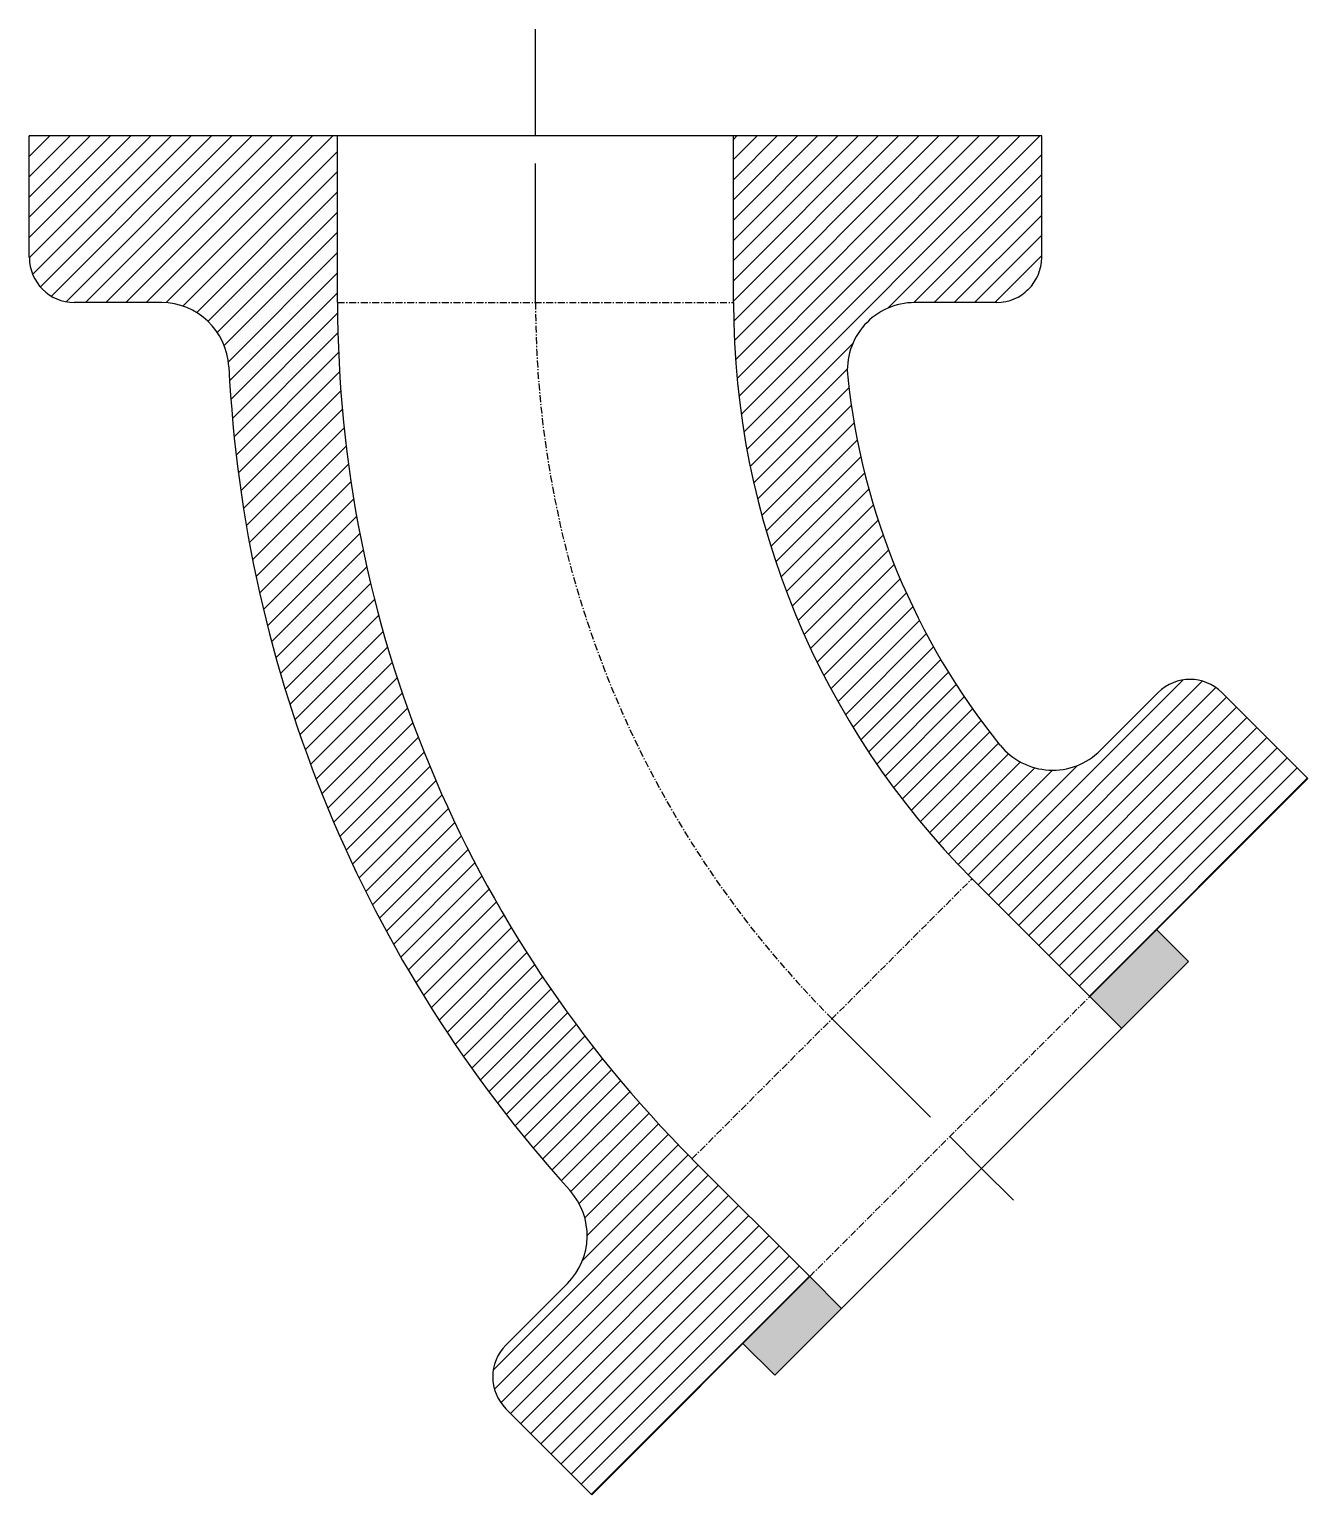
# Model space of a CAD drawing. Header units: centimetres. Extents: x 138 to 248, y 19 to 146.
import ezdxf

# ---------------------------------------------------------------- set-up
doc = ezdxf.new("R2010")
doc.units = ezdxf.units.CM
doc.linetypes.add('ACAD_ISO10W100', pattern=[18, 12, -3, 0, -3])
for name, color, linetype in [('Contur', 1, 'Continuous'), ('Linie punctata', 4, 'ACAD_ISO10W100'), ('Zona hasurata', 254, 'Continuous'), ('Zone intunecate', 250, 'Continuous')]:
    doc.layers.add(name, color=color, linetype=linetype)

msp = doc.modelspace()

# ---------------------------------------------------------------- hatches: boundary and pattern name
at = {"layer": 'Zona hasurata'}
h = msp.add_hatch(dxfattribs=at)
h.set_pattern_fill('ANSI31', color=256, scale=0.388219)
h.set_pattern_definition([(45, (107.3093, 9.5464), (-0.871577, 0.871577), [])])
h.paths.add_polyline_path([(155.4, 116.43, 0.173746), (184.82, 45.41, -0.400037), (184.62, 37.38), (179.31, 32.06, 0.414214), (179.31, 26.57), (186.72, 19.16), (205.52, 37.97), (195.36, 48.12, -0.198912), (164.78, 121.97), (164.78, 136.33), (138.18, 136.33), (138.18, 125.85, 0.414214), (142.07, 121.97), (149.58, 121.97, -0.400037)])
h.paths.add_polyline_path([(198.94, 136.33), (198.94, 121.97, 0.198912), (219.52, 72.28), (229.68, 62.12), (248.48, 80.93), (241.07, 88.34, 0.414214), (235.58, 88.34), (230.58, 83.34, -0.445674), (221.94, 83.8, -0.144234), (208.79, 115.53, -0.445674), (214.58, 121.97), (221.65, 121.97, 0.414214), (225.53, 125.85), (225.53, 136.33)])
at = {"layer": 'Zone intunecate'}
h = msp.add_hatch(color=256, dxfattribs=at)
h.dxf.hatch_style = 1
h.paths.add_polyline_path([(208.27, 35.22), (205.52, 37.97), (199.76, 32.2), (202.5, 29.46)])
h.paths.add_polyline_path([(229.68, 62.12), (232.42, 59.38), (238.19, 65.14), (235.44, 67.89)])

# ---------------------------------------------------------------- linework, layer by layer
at = {"layer": 'Contur'}
for p, q in [((225.53, 136.33), (138.18, 136.33)), ((138.18, 125.85), (138.18, 136.33)), ((164.78, 121.97), (164.78, 136.33)), ((198.94, 121.97), (198.94, 136.33)), ((225.53, 125.85), (225.53, 136.33)), ((149.58, 121.97), (142.07, 121.97)), ((221.65, 121.97), (214.58, 121.97)), ((230.58, 83.34), (235.58, 88.34)), ((241.07, 88.34), (248.48, 80.93)), ((248.48, 80.93), (229.68, 62.12)), ((219.52, 72.28), (229.68, 62.12)), ((235.44, 67.89), (238.19, 65.14)), ((238.19, 65.14), (202.5, 29.46)), ((229.68, 62.12), (232.42, 59.38)), ((195.36, 48.12), (205.52, 37.97)), ((205.52, 37.97), (186.72, 19.16)), ((205.52, 37.97), (208.27, 35.22)), ((184.62, 37.38), (179.31, 32.06)), ((199.76, 32.2), (202.5, 29.46)), ((179.31, 26.57), (186.72, 19.16))]:
    msp.add_line(p, q, dxfattribs=at)
for centre, radius, start, end in [((142.07, 125.85), 3.88, 180, 270), ((221.65, 125.85), 3.88, 270, 0), ((149.58, 116.14), 5.82, 2.787, 90), ((269.21, 121.97), 104.43, 180, 225), ((269.21, 121.97), 70.27, 180, 225), ((214.58, 116.14), 5.82, 90, 186.0852), ((269.21, 121.97), 113.94, 182.787, 222.213), ((269.21, 121.97), 60.76, 186.0852, 218.9148), ((238.33, 85.59), 3.88, 45, 135), ((226.47, 87.46), 5.82, 218.9148, 315), ((180.5, 41.5), 5.82, 315, 42.213), ((182.05, 29.32), 3.88, 135, 225)]:
    msp.add_arc(centre, radius, start, end, dxfattribs=at)
at = {"layer": 'Linie punctata', "linetype": 'ACAD_ISO10W100'}
for p, q in [((181.86, 136.33), (181.86, 145.53)), ((181.86, 121.97), (181.86, 136.33)), ((207.44, 60.2), (217.6, 50.04)), ((217.6, 50.04), (220.35, 47.3)), ((220.35, 47.3), (223.09, 44.55))]:
    msp.add_line(p, q, dxfattribs=at)
at = {"layer": 'Linie punctata', "linetype": 'ACAD_ISO10W100', "ltscale": 0.05}
for p, q in [((164.78, 121.97), (198.94, 121.97)), ((195.36, 48.12), (219.52, 72.28)), ((205.52, 37.97), (229.68, 62.12))]:
    msp.add_line(p, q, dxfattribs=at)
msp.add_arc((269.21, 121.97), 87.35, 180, 225, dxfattribs=at)

doc.saveas('drawing.dxf')
